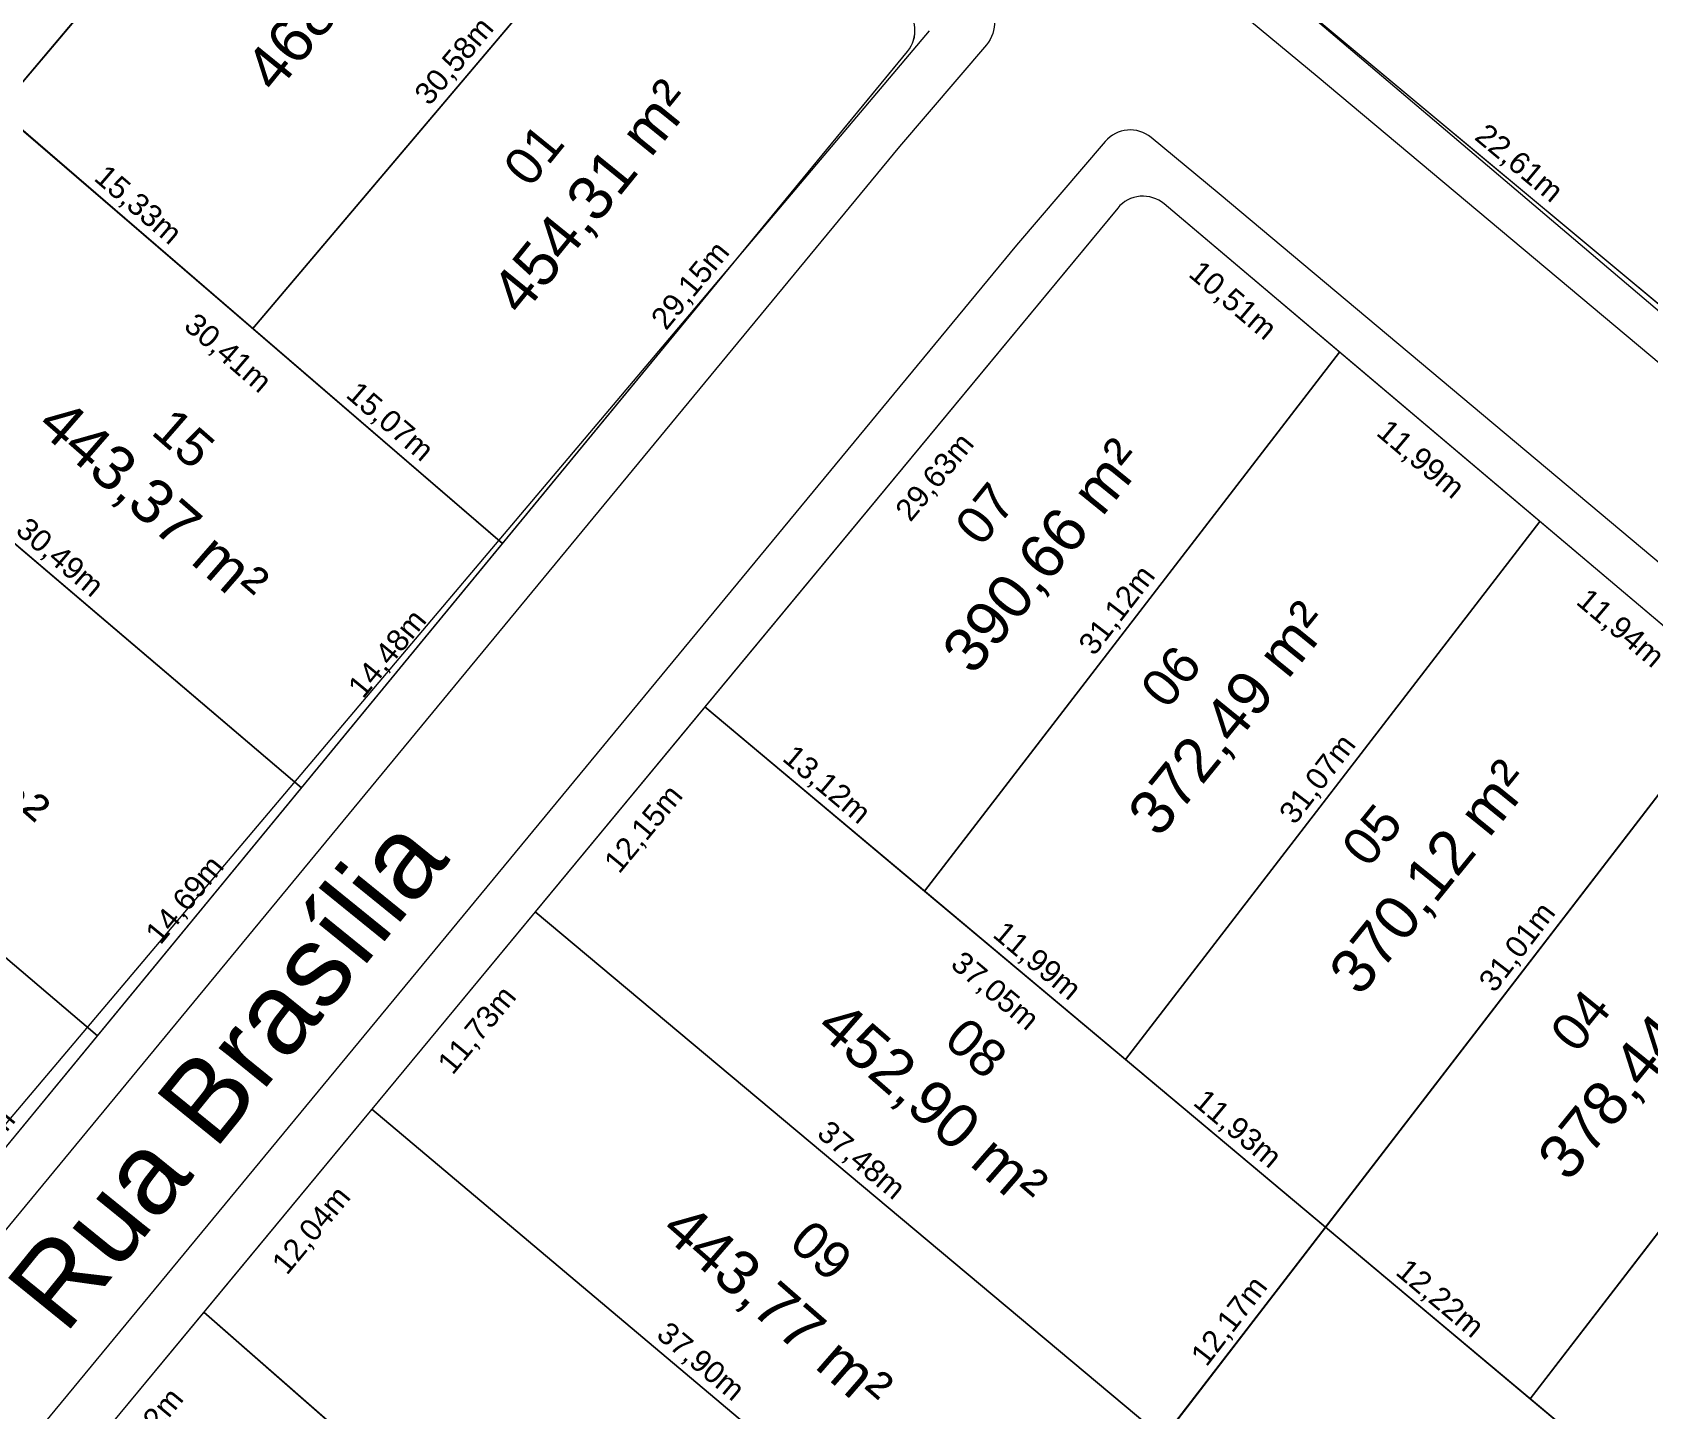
# Model space of a CAD drawing. Header units: metres. Extents: x 3808 to 8215, y 2374 to 6187.
# Drawn here: x 5686.7 to 5760.7, y 3470.9 to 3533.9 of the extents above; entities that cross this region are included whole.
import ezdxf

# ---------------------------------------------------------------- set-up
doc = ezdxf.new("R2010")
doc.units = ezdxf.units.M
for name, color, linetype in [('0 - MEIO FIO 2', 251, 'Continuous'), ('Areas Lotes', 1, 'Continuous'), ('Calçada', 8, 'Continuous'), ('COTAS', 7, 'Continuous'), ('Lote', 7, 'Continuous'), ('Nome das Ruas', 7, 'Continuous'), ('Nº Lote', 7, 'Continuous'), ('quadras', 7, 'Continuous')]:
    doc.layers.add(name, color=color, linetype=linetype)
doc.styles.add('Arial', font='arial.ttf')
doc.dimstyles.new('Copy(2) of ISO-25', dxfattribs={"dimtxt": 1, "dimasz": 2.5, "dimexe": 1.25, "dimexo": 0.625, "dimgap": 0.2, "dimtad": 1, "dimtoh": 1, "dimlfac": 1, "dimzin": 1, "dimtxsty": 'Arial', "dimblk": 'NONE', "dimcen": 0, "dimse1": 1, "dimse2": 1, "dimsd1": 1, "dimsd2": 1, "dimclrt": 256, "dimaunit": 1, "dimadec": 3, "dimazin": 0, "dimtfac": 1, "dimtmove": 0, "dimatfit": 3, "dimldrblk": 'NONE', "dimfxl": 1, "dimtolj": 1, "dimtzin": 0, "dimarcsym": 0})

# ---------------------------------------------------------------- blocks, each defined once
blk = doc.blocks.new('*D7953')
at = {"layer": 'Defpoints', "color": 0, "linetype": 'Continuous', "transparency": 16777216}
for p in [(5745.486, 3534.483), (5762.86, 3520.011), (5762.86, 3520.011)]:
    blk.add_point(p, dxfattribs=at)
at = {"layer": 'COTAS', "linetype": 'Continuous', "lineweight": 5, "transparency": 16777216, "insert": (5754.686, 3527.862), "char_height": 1, "attachment_point": 5, "rotation": 320.2079, "style": 'Arial'}
blk.add_mtext('\\A1;22,61m', dxfattribs=at)
blk = doc.blocks.new('_None')
blk = doc.blocks.new('*D8061')
at = {"layer": 'Defpoints', "color": 0, "linetype": 'Continuous', "transparency": 16777216}
for p in [(5694.568, 3475.36), (5696.317, 3473.912), (5686.966, 3466.176)]:
    blk.add_point(p, dxfattribs=at)
at = {"layer": 'COTAS', "linetype": 'Continuous', "lineweight": 5, "transparency": 16777216, "insert": (5691.899, 3469.831), "char_height": 1, "attachment_point": 5, "rotation": 50.38465, "style": 'Arial'}
blk.add_mtext('\\A1;11,92m', dxfattribs=at)
blk = doc.blocks.new('*D8062')
at = {"layer": 'Defpoints', "color": 0, "linetype": 'Continuous', "transparency": 16777216}
for p in [(5702.248, 3484.638), (5703.996, 3483.19), (5694.568, 3475.36)]:
    blk.add_point(p, dxfattribs=at)
at = {"layer": 'COTAS', "linetype": 'Continuous', "lineweight": 5, "transparency": 16777216, "insert": (5699.54, 3479.062), "char_height": 1, "attachment_point": 5, "rotation": 50.38465, "style": 'Arial'}
blk.add_mtext('\\A1;12,04m', dxfattribs=at)
blk = doc.blocks.new('*D8063')
at = {"layer": 'Defpoints', "color": 0, "linetype": 'Continuous', "transparency": 16777216}
for p in [(5709.727, 3493.674), (5711.476, 3492.227), (5702.248, 3484.638)]:
    blk.add_point(p, dxfattribs=at)
at = {"layer": 'COTAS', "linetype": 'Continuous', "lineweight": 5, "transparency": 16777216, "insert": (5707.119, 3488.219), "char_height": 1, "attachment_point": 5, "rotation": 50.38465, "style": 'Arial'}
blk.add_mtext('\\A1;11,73m', dxfattribs=at)
blk = doc.blocks.new('*D8064')
at = {"layer": 'Defpoints', "color": 0, "linetype": 'Continuous', "transparency": 16777216}
for p in [(5717.478, 3503.038), (5719.226, 3501.59), (5709.727, 3493.674)]:
    blk.add_point(p, dxfattribs=at)
at = {"layer": 'COTAS', "linetype": 'Continuous', "lineweight": 5, "transparency": 16777216, "insert": (5714.734, 3497.419), "char_height": 1, "attachment_point": 5, "rotation": 50.38465, "style": 'Arial'}
blk.add_mtext('\\A1;12,15m', dxfattribs=at)
blk = doc.blocks.new('*D8065')
at = {"layer": 'Defpoints', "color": 0, "linetype": 'Continuous', "transparency": 16777216}
for p in [(5736.369, 3525.861), (5738.118, 3524.414), (5717.478, 3503.038)]:
    blk.add_point(p, dxfattribs=at)
at = {"layer": 'COTAS', "linetype": 'Continuous', "lineweight": 5, "transparency": 16777216, "insert": (5728.055, 3513.513), "char_height": 1, "attachment_point": 5, "rotation": 50.38465, "style": 'Arial'}
blk.add_mtext('\\A1;29,63m', dxfattribs=at)
blk = doc.blocks.new('*D8066')
at = {"layer": 'Defpoints', "color": 0, "linetype": 'Continuous', "transparency": 16777216}
for p in [(5738.493, 3526.05), (5746.516, 3519.267), (5745.088, 3517.578)]:
    blk.add_point(p, dxfattribs=at)
at = {"layer": 'COTAS', "linetype": 'Continuous', "lineweight": 5, "transparency": 16777216, "insert": (5741.594, 3521.582), "char_height": 1, "attachment_point": 5, "rotation": 319.78538, "style": 'Arial'}
blk.add_mtext('\\A1;10,51m', dxfattribs=at)
blk = doc.blocks.new('*D8067')
at = {"layer": 'Defpoints', "color": 0, "linetype": 'Continuous', "transparency": 16777216}
for p in [(5746.516, 3519.267), (5755.674, 3511.524), (5754.246, 3509.835)]:
    blk.add_point(p, dxfattribs=at)
at = {"layer": 'COTAS', "linetype": 'Continuous', "lineweight": 5, "transparency": 16777216, "insert": (5750.184, 3514.318), "char_height": 1, "attachment_point": 5, "rotation": 319.78538, "style": 'Arial'}
blk.add_mtext('\\A1;11,99m', dxfattribs=at)
blk = doc.blocks.new('*D8068')
at = {"layer": 'Defpoints', "color": 0, "linetype": 'Continuous', "transparency": 16777216}
for p in [(5755.674, 3511.524), (5764.789, 3503.817), (5763.361, 3502.128)]:
    blk.add_point(p, dxfattribs=at)
at = {"layer": 'COTAS', "linetype": 'Continuous', "lineweight": 5, "transparency": 16777216, "insert": (5759.321, 3506.593), "char_height": 1, "attachment_point": 5, "rotation": 319.78538, "style": 'Arial'}
blk.add_mtext('\\A1;11,94m', dxfattribs=at)
blk = doc.blocks.new('*D8092')
at = {"layer": 'Defpoints', "color": 0, "linetype": 'Continuous', "transparency": 16777216}
for p in [(5694.568, 3475.36), (5739.447, 3436.043), (5737.925, 3434.306)]:
    blk.add_point(p, dxfattribs=at)
at = {"layer": 'COTAS', "linetype": 'Continuous', "lineweight": 5, "transparency": 16777216, "insert": (5716.013, 3454.566), "char_height": 1, "attachment_point": 5, "rotation": 318.77994, "style": 'Arial'}
blk.add_mtext('\\A1;59,67m', dxfattribs=at)
blk = doc.blocks.new('*D8094')
at = {"layer": 'Defpoints', "color": 0, "linetype": 'Continuous', "transparency": 16777216}
for p in [(5694.568, 3475.36), (5723.423, 3450.081), (5723.423, 3450.081)]:
    blk.add_point(p, dxfattribs=at)
at = {"layer": 'COTAS', "linetype": 'Continuous', "lineweight": 5, "transparency": 16777216, "insert": (5709.523, 3463.323), "char_height": 1, "attachment_point": 5, "rotation": 318.77994, "style": 'Arial'}
blk.add_mtext('\\A1;38,36m', dxfattribs=at)
blk = doc.blocks.new('*D8098')
at = {"layer": 'Defpoints', "color": 0, "linetype": 'Continuous', "transparency": 16777216}
for p in [(5745.871, 3479.242), (5745.871, 3479.242), (5738.45, 3469.602)]:
    blk.add_point(p, dxfattribs=at)
at = {"layer": 'COTAS', "linetype": 'Continuous', "lineweight": 5, "transparency": 16777216, "insert": (5741.526, 3474.911), "char_height": 1, "attachment_point": 5, "rotation": 52.41041, "style": 'Arial'}
blk.add_mtext('\\A1;12,17m', dxfattribs=at)
blk = doc.blocks.new('*D8099')
at = {"layer": 'Defpoints', "color": 0, "linetype": 'Continuous', "transparency": 16777216}
for p in [(5702.248, 3484.638), (5731.232, 3460.226), (5731.232, 3460.226)]:
    blk.add_point(p, dxfattribs=at)
at = {"layer": 'COTAS', "linetype": 'Continuous', "lineweight": 5, "transparency": 16777216, "insert": (5717.256, 3473.045), "char_height": 1, "attachment_point": 5, "rotation": 319.89533, "style": 'Arial'}
blk.add_mtext('\\A1;37,90m', dxfattribs=at)
blk = doc.blocks.new('*D8101')
at = {"layer": 'Defpoints', "color": 0, "linetype": 'Continuous', "transparency": 16777216}
for p in [(5709.727, 3493.674), (5738.45, 3469.602), (5738.45, 3469.602)]:
    blk.add_point(p, dxfattribs=at)
at = {"layer": 'COTAS', "linetype": 'Continuous', "lineweight": 5, "transparency": 16777216, "insert": (5724.603, 3482.252), "char_height": 1, "attachment_point": 5, "rotation": 320.0342, "style": 'Arial'}
blk.add_mtext('\\A1;37,48m', dxfattribs=at)
blk = doc.blocks.new('*D8103')
at = {"layer": 'Defpoints', "color": 0, "linetype": 'Continuous', "transparency": 16777216}
for p in [(5717.478, 3503.038), (5745.871, 3479.242), (5744.398, 3477.485)]:
    blk.add_point(p, dxfattribs=at)
at = {"layer": 'COTAS', "linetype": 'Continuous', "lineweight": 5, "transparency": 16777216, "insert": (5730.716, 3489.997), "char_height": 1, "attachment_point": 5, "rotation": 320.0342, "style": 'Arial'}
blk.add_mtext('\\A1;37,05m', dxfattribs=at)
blk = doc.blocks.new('*D8104')
at = {"layer": 'Defpoints', "color": 0, "linetype": 'Continuous', "transparency": 16777216}
for p in [(5745.871, 3479.242), (5784.833, 3446.588), (5783.436, 3444.921)]:
    blk.add_point(p, dxfattribs=at)
at = {"layer": 'COTAS', "linetype": 'Continuous', "lineweight": 5, "transparency": 16777216, "insert": (5764.469, 3461.861), "char_height": 1, "attachment_point": 5, "rotation": 320.0342, "style": 'Arial'}
blk.add_mtext('\\A1;50,84m', dxfattribs=at)
blk = doc.blocks.new('*D8105')
at = {"layer": 'Defpoints', "color": 0, "linetype": 'Continuous', "transparency": 16777216}
for p in [(5717.478, 3503.038), (5727.534, 3494.61), (5727.534, 3494.61)]:
    blk.add_point(p, dxfattribs=at)
at = {"layer": 'COTAS', "linetype": 'Continuous', "lineweight": 5, "transparency": 16777216, "insert": (5723.02, 3499.437), "char_height": 1, "attachment_point": 5, "rotation": 320.0342, "style": 'Arial'}
blk.add_mtext('\\A1;13,12m', dxfattribs=at)
blk = doc.blocks.new('*D8106')
at = {"layer": 'Defpoints', "color": 0, "linetype": 'Continuous', "transparency": 16777216}
for p in [(5727.534, 3494.61), (5736.724, 3486.908), (5736.724, 3486.908)]:
    blk.add_point(p, dxfattribs=at)
at = {"layer": 'COTAS', "linetype": 'Continuous', "lineweight": 5, "transparency": 16777216, "insert": (5732.643, 3491.373), "char_height": 1, "attachment_point": 5, "rotation": 320.0342, "style": 'Arial'}
blk.add_mtext('\\A1;11,99m', dxfattribs=at)
blk = doc.blocks.new('*D8107')
at = {"layer": 'Defpoints', "color": 0, "linetype": 'Continuous', "transparency": 16777216}
for p in [(5736.724, 3486.908), (5745.871, 3479.242), (5745.871, 3479.242)]:
    blk.add_point(p, dxfattribs=at)
at = {"layer": 'COTAS', "linetype": 'Continuous', "lineweight": 5, "transparency": 16777216, "insert": (5741.812, 3483.689), "char_height": 1, "attachment_point": 5, "rotation": 320.0342, "style": 'Arial'}
blk.add_mtext('\\A1;11,93m', dxfattribs=at)
blk = doc.blocks.new('*D8108')
at = {"layer": 'Defpoints', "color": 0, "linetype": 'Continuous', "transparency": 16777216}
for p in [(5745.871, 3479.242), (5755.239, 3471.39), (5755.239, 3471.39)]:
    blk.add_point(p, dxfattribs=at)
at = {"layer": 'COTAS', "linetype": 'Continuous', "lineweight": 5, "transparency": 16777216, "insert": (5751.069, 3475.93), "char_height": 1, "attachment_point": 5, "rotation": 320.0342, "style": 'Arial'}
blk.add_mtext('\\A1;12,22m', dxfattribs=at)
blk = doc.blocks.new('*D8109')
at = {"layer": 'Defpoints', "color": 0, "linetype": 'Continuous', "transparency": 16777216}
for p in [(5755.239, 3471.39), (5764.37, 3463.738), (5764.37, 3463.738)]:
    blk.add_point(p, dxfattribs=at)
at = {"layer": 'COTAS', "linetype": 'Continuous', "lineweight": 5, "transparency": 16777216, "insert": (5760.319, 3468.178), "char_height": 1, "attachment_point": 5, "rotation": 320.0342, "style": 'Arial'}
blk.add_mtext('\\A1;11,91m', dxfattribs=at)
blk = doc.blocks.new('*D8112')
at = {"layer": 'Defpoints', "color": 0, "linetype": 'Continuous', "transparency": 16777216}
for p in [(5764.789, 3503.817), (5764.789, 3503.817), (5745.871, 3479.242)]:
    blk.add_point(p, dxfattribs=at)
at = {"layer": 'COTAS', "linetype": 'Continuous', "lineweight": 5, "transparency": 16777216, "insert": (5754.695, 3492.018), "char_height": 1, "attachment_point": 5, "rotation": 52.41041, "style": 'Arial'}
blk.add_mtext('\\A1;31,01m', dxfattribs=at)
blk = doc.blocks.new('*D8113')
at = {"layer": 'Defpoints', "color": 0, "linetype": 'Continuous', "transparency": 16777216}
for p in [(5746.516, 3519.267), (5746.516, 3519.267), (5727.534, 3494.61)]:
    blk.add_point(p, dxfattribs=at)
at = {"layer": 'COTAS', "linetype": 'Continuous', "lineweight": 5, "transparency": 16777216, "insert": (5736.39, 3507.427), "char_height": 1, "attachment_point": 5, "rotation": 52.41041, "style": 'Arial'}
blk.add_mtext('\\A1;31,12m', dxfattribs=at)
blk = doc.blocks.new('*D8114')
at = {"layer": 'Defpoints', "color": 0, "linetype": 'Continuous', "transparency": 16777216}
for p in [(5755.674, 3511.524), (5755.674, 3511.524), (5736.724, 3486.908)]:
    blk.add_point(p, dxfattribs=at)
at = {"layer": 'COTAS', "linetype": 'Continuous', "lineweight": 5, "transparency": 16777216, "insert": (5745.564, 3499.704), "char_height": 1, "attachment_point": 5, "rotation": 52.41041, "style": 'Arial'}
blk.add_mtext('\\A1;31,07m', dxfattribs=at)
blk = doc.blocks.new('*D8115')
at = {"layer": 'Defpoints', "color": 0, "linetype": 'Continuous', "transparency": 16777216}
for p in [(5774.125, 3495.923), (5774.125, 3495.923), (5755.239, 3471.39)]:
    blk.add_point(p, dxfattribs=at)
at = {"layer": 'COTAS', "linetype": 'Continuous', "lineweight": 5, "transparency": 16777216, "insert": (5764.047, 3484.145), "char_height": 1, "attachment_point": 5, "rotation": 52.41041, "style": 'Arial'}
blk.add_mtext('\\A1;30,96m', dxfattribs=at)
blk = doc.blocks.new('*D8123')
at = {"layer": 'Defpoints', "color": 0, "linetype": 'Continuous', "transparency": 16777216}
for p in [(5689.706, 3487.993), (5689.706, 3487.993), (5679.967, 3476.156)]:
    blk.add_point(p, dxfattribs=at)
at = {"layer": 'COTAS', "linetype": 'Continuous', "lineweight": 5, "transparency": 16777216, "insert": (5684.218, 3482.584), "char_height": 1, "attachment_point": 5, "rotation": 50.55557, "style": 'Arial'}
blk.add_mtext('\\A1;15,33m', dxfattribs=at)
blk = doc.blocks.new('*D8124')
at = {"layer": 'Defpoints', "color": 0, "linetype": 'Continuous', "transparency": 16777216}
for p in [(5699.038, 3499.337), (5699.038, 3499.337), (5689.706, 3487.993)]:
    blk.add_point(p, dxfattribs=at)
at = {"layer": 'COTAS', "linetype": 'Continuous', "lineweight": 5, "transparency": 16777216, "insert": (5693.753, 3494.174), "char_height": 1, "attachment_point": 5, "rotation": 50.55557, "style": 'Arial'}
blk.add_mtext('\\A1;14,69m', dxfattribs=at)
blk = doc.blocks.new('*D8125')
at = {"layer": 'Defpoints', "color": 0, "linetype": 'Continuous', "transparency": 16777216}
for p in [(5708.235, 3510.516), (5708.235, 3510.516), (5699.038, 3499.337)]:
    blk.add_point(p, dxfattribs=at)
at = {"layer": 'COTAS', "linetype": 'Continuous', "lineweight": 5, "transparency": 16777216, "insert": (5703.018, 3505.435), "char_height": 1, "attachment_point": 5, "rotation": 50.55557, "style": 'Arial'}
blk.add_mtext('\\A1;14,48m', dxfattribs=at)
blk = doc.blocks.new('*D8126')
at = {"layer": 'Defpoints', "color": 0, "linetype": 'Continuous', "transparency": 16777216}
for p in [(5726.754, 3533.025), (5708.235, 3510.516), (5708.235, 3510.516)]:
    blk.add_point(p, dxfattribs=at)
at = {"layer": 'COTAS', "linetype": 'Continuous', "lineweight": 5, "transparency": 16777216, "insert": (5716.876, 3522.279), "char_height": 1, "attachment_point": 5, "rotation": 50.55557, "style": 'Arial'}
blk.add_mtext('\\A1;29,15m', dxfattribs=at)
blk = doc.blocks.new('*D8136')
at = {"layer": 'Defpoints', "color": 0, "linetype": 'Continuous', "transparency": 16777216}
for p in [(5716.563, 3543.697), (5726.572, 3535.117), (5725.158, 3533.468)]:
    blk.add_point(p, dxfattribs=at)
at = {"layer": 'COTAS', "linetype": 'Continuous', "lineweight": 5, "transparency": 16777216, "insert": (5720.675, 3538.367), "char_height": 1, "attachment_point": 5, "rotation": 319.39415, "style": 'Arial'}
blk.add_mtext('\\A1;13,18m', dxfattribs=at)
blk = doc.blocks.new('*D8147')
at = {"layer": 'Defpoints', "color": 0, "linetype": 'Continuous', "transparency": 16777216}
for p in [(5685.188, 3530.352), (5696.81, 3520.349), (5696.81, 3520.349)]:
    blk.add_point(p, dxfattribs=at)
at = {"layer": 'COTAS', "linetype": 'Continuous', "lineweight": 5, "transparency": 16777216, "insert": (5691.522, 3525.957), "char_height": 1, "attachment_point": 5, "rotation": 319.28178, "style": 'Arial'}
blk.add_mtext('\\A1;15,33m', dxfattribs=at)
blk = doc.blocks.new('*D8148')
at = {"layer": 'Defpoints', "color": 0, "linetype": 'Continuous', "transparency": 16777216}
for p in [(5696.81, 3520.349), (5708.235, 3510.516), (5708.235, 3510.516)]:
    blk.add_point(p, dxfattribs=at)
at = {"layer": 'COTAS', "linetype": 'Continuous', "lineweight": 5, "transparency": 16777216, "insert": (5703.045, 3516.039), "char_height": 1, "attachment_point": 5, "rotation": 319.28178, "style": 'Arial'}
blk.add_mtext('\\A1;15,07m', dxfattribs=at)
blk = doc.blocks.new('*D8150')
at = {"layer": 'Defpoints', "color": 0, "linetype": 'Continuous', "transparency": 16777216}
for p in [(5704.922, 3553.677), (5704.922, 3553.677), (5685.188, 3530.352)]:
    blk.add_point(p, dxfattribs=at)
at = {"layer": 'COTAS', "linetype": 'Continuous', "lineweight": 5, "transparency": 16777216, "insert": (5694.443, 3542.532), "char_height": 1, "attachment_point": 5, "rotation": 49.76916, "style": 'Arial'}
blk.add_mtext('\\A1;30,55m', dxfattribs=at)
blk = doc.blocks.new('*D8151')
at = {"layer": 'Defpoints', "color": 0, "linetype": 'Continuous', "transparency": 16777216}
for p in [(5716.563, 3543.697), (5716.563, 3543.697), (5696.81, 3520.349)]:
    blk.add_point(p, dxfattribs=at)
at = {"layer": 'COTAS', "linetype": 'Continuous', "lineweight": 5, "transparency": 16777216, "insert": (5706.075, 3532.54), "char_height": 1, "attachment_point": 5, "rotation": 49.76916, "style": 'Arial'}
blk.add_mtext('\\A1;30,58m', dxfattribs=at)
blk = doc.blocks.new('*D3221')
at = {"layer": 'Defpoints', "color": 0, "linetype": 'Continuous', "transparency": 16777216}
for p in [(5666.414, 3507.808), (5689.706, 3487.993), (5689.706, 3487.993)]:
    blk.add_point(p, dxfattribs=at)
at = {"layer": 'COTAS', "linetype": 'Continuous', "lineweight": 5, "transparency": 16777216, "insert": (5678.579, 3498.511), "char_height": 1, "attachment_point": 5, "rotation": 319.61133, "style": 'Arial'}
blk.add_mtext('\\A1;30,58m', dxfattribs=at)
blk = doc.blocks.new('*D3224')
at = {"layer": 'Defpoints', "color": 0, "linetype": 'Continuous', "transparency": 16777216}
for p in [(5675.813, 3519.095), (5675.813, 3519.095), (5699.038, 3499.337)]:
    blk.add_point(p, dxfattribs=at)
at = {"layer": 'COTAS', "linetype": 'Continuous', "lineweight": 5, "transparency": 16777216, "insert": (5687.945, 3509.826), "char_height": 1, "attachment_point": 5, "rotation": 319.61133, "style": 'Arial'}
blk.add_mtext('\\A1;30,49m', dxfattribs=at)
blk = doc.blocks.new('*D3227')
at = {"layer": 'Defpoints', "color": 0, "linetype": 'Continuous', "transparency": 16777216}
for p in [(5685.188, 3530.352), (5708.235, 3510.516), (5706.629, 3508.649)]:
    blk.add_point(p, dxfattribs=at)
at = {"layer": 'COTAS', "linetype": 'Continuous', "lineweight": 5, "transparency": 16777216, "insert": (5695.628, 3519.174), "char_height": 1, "attachment_point": 5, "rotation": 319.28178, "style": 'Arial'}
blk.add_mtext('\\A1;30,41m', dxfattribs=at)

msp = doc.modelspace()

# ---------------------------------------------------------------- linework, layer by layer
at = {"layer": '0 - MEIO FIO 2', "lineweight": 5}
for p, q in [((5744.501, 3535.258), (5799.336, 3488.702)), ((5727.739, 3533.966), (5683.075, 3481.102))]:
    msp.add_line(p, q, dxfattribs=at)
at = {"layer": 'Calçada', "linetype": 'Continuous', "lineweight": 5}
for p, q in [((5742.486, 3534.377), (5745.491, 3531.897)), ((5745.491, 3531.897), (5807.091, 3480.202)), ((5735.8, 3528.908), (5731.745, 3524.167)), ((5741.014, 3526.516), (5737.894, 3529.09)), ((5802.571, 3474.858), (5741.014, 3526.516)), ((5731.745, 3524.167), (5663.239, 3441.151))]:
    msp.add_line(p, q, dxfattribs=at)
at = {"layer": 'Calçada', "linetype": 'Continuous', "lineweight": 5, "flags": 128}
msp.add_lwpolyline([(5730.18, 3535.456, -0.419384), (5730.365, 3533.324), (5726.385, 3528.67), (5657.901, 3445.68), (5652.422, 3439.397, -0.410605), (5650.32, 3439.24), (5647.145, 3441.94), (5604.985, 3477.382), (5602.055, 3479.974, -0.412334), (5601.919, 3482.084), (5605.286, 3485.94), (5676.906, 3570.347), (5680.472, 3574.828, -0.420523), (5682.604, 3575.048), (5685.907, 3572.301), (5726.258, 3538.692), (5730.18, 3535.456)], format="xyb", dxfattribs=at)
at = {"layer": 'Calçada', "linetype": 'Continuous', "lineweight": 5}
msp.add_arc((5736.94, 3527.933), 1.5, 50.47161, 139.46204, dxfattribs=at)
at = {"layer": 'Lote', "linetype": 'Continuous', "lineweight": 5}
for p, q in [((5685.188, 3530.352), (5704.922, 3553.677)), ((5662.41, 3549.957), (5708.235, 3510.516)), ((5696.81, 3520.349), (5716.563, 3543.697)), ((5699.038, 3499.337), (5652.821, 3538.655)), ((5746.516, 3519.267), (5727.534, 3494.61)), ((5755.674, 3511.524), (5736.724, 3486.908)), ((5689.706, 3487.993), (5668.651, 3505.905)), ((5764.789, 3503.817), (5733.024, 3462.554)), ((5784.833, 3446.588), (5717.478, 3503.038)), ((5774.125, 3495.923), (5755.239, 3471.39)), ((5777.012, 3437.284), (5709.727, 3493.674)), ((5728.986, 3462.119), (5702.248, 3484.638)), ((5694.568, 3475.36), (5760.481, 3417.616))]:
    msp.add_line(p, q, dxfattribs=at)
at = {"layer": 'Lote', "linetype": 'Continuous', "lineweight": 5, "flags": 128}
for points in [[(5704.922, 3553.677), (5693.534, 3563.44), (5673.819, 3540.137), (5685.188, 3530.352)], [(5685.188, 3530.352), (5696.81, 3520.349), (5716.563, 3543.697), (5704.922, 3553.677)], [(5699.038, 3499.337), (5708.235, 3510.516), (5696.81, 3520.349), (5685.188, 3530.352), (5675.813, 3519.095)], [(5727.534, 3494.61), (5736.724, 3486.908), (5755.674, 3511.524), (5746.516, 3519.267)], [(5736.724, 3486.908), (5745.871, 3479.242), (5764.789, 3503.817), (5755.674, 3511.524)], [(5774.125, 3495.923), (5764.789, 3503.817), (5745.871, 3479.242), (5755.239, 3471.39)], [(5738.45, 3469.602), (5745.871, 3479.242), (5717.478, 3503.038), (5709.727, 3493.674)], [(5755.239, 3471.39), (5764.37, 3463.738), (5783.224, 3488.23), (5774.125, 3495.923)], [(5745.871, 3479.242), (5738.45, 3469.602), (5777.012, 3437.284), (5784.833, 3446.588)], [(5731.778, 3426.918), (5739.447, 3436.043), (5694.568, 3475.36), (5686.966, 3466.176)]]:
    msp.add_lwpolyline(points, close=True, dxfattribs=at)
for points in [[(5763.628, 3558.418), (5745.298, 3536.6, 0.415462), (5745.486, 3534.483), (5762.86, 3520.011), (5781.268, 3543.484)], [(5696.81, 3520.349), (5708.235, 3510.516), (5726.754, 3533.025, 0.408289), (5726.572, 3535.117), (5716.563, 3543.697)], [(5746.516, 3519.267), (5738.493, 3526.05, 0.41728), (5736.369, 3525.861), (5717.478, 3503.038), (5727.534, 3494.61)]]:
    msp.add_lwpolyline(points, format="xyb", close=True, dxfattribs=at)
for points in [[(5668.651, 3505.905), (5689.706, 3487.993), (5699.038, 3499.337), (5675.813, 3519.095), (5668.294, 3510.066)], [(5664.534, 3505.551), (5656.413, 3495.8), (5679.967, 3476.156), (5689.706, 3487.993), (5668.651, 3505.905)], [(5733.024, 3462.554), (5738.45, 3469.602), (5709.727, 3493.674), (5702.248, 3484.638), (5728.986, 3462.119)], [(5728.986, 3462.119), (5702.248, 3484.638), (5694.568, 3475.36), (5723.423, 3450.081), (5729.441, 3457.899)]]:
    msp.add_lwpolyline(points, dxfattribs=at)
at = {"layer": 'quadras', "linetype": 'Continuous', "lineweight": 5}
for p, q in [((5745.486, 3534.483), (5811.192, 3479.754)), ((5652.699, 3443.012), (5726.754, 3533.025)), ((5736.369, 3525.861), (5661.631, 3435.567)), ((5803.483, 3471.101), (5738.493, 3526.05))]:
    msp.add_line(p, q, dxfattribs=at)
for centre, start, end in [((5725.595, 3533.978), 320.55557, 49.39415), ((5737.525, 3524.905), 49.78538, 140.38465)]:
    msp.add_arc(centre, 1.5, start, end, dxfattribs=at)

# ---------------------------------------------------------------- texts
at = {"layer": 'Areas Lotes', "color": 1, "lineweight": 5, "style": 'Arial'}
for s, rotation, p in [('468,72 m²', 50.94257, (5697.852, 3531.05)), ('454,31 m²', 50.94257, (5709.107, 3520.858)), ('443,37 m²', 318.90341, (5686.854, 3515.798)), ('390,66 m²', 50.94257, (5729.755, 3504.436)), ('372,49 m²', 50.94257, (5738.249, 3496.997)), ('448,47 m²', 318.90341, (5676.827, 3505.408)), ('370,12 m²', 50.94257, (5747.448, 3489.743)), ('378,44 m²', 50.94257, (5756.988, 3481.258)), ('452,90 m²', 318.90341, (5722.49, 3488.253)), ('443,77 m²', 318.90341, (5715.403, 3478.985))]:
    msp.add_text(s, height=2.0071, rotation=rotation, dxfattribs=at).set_placement(p)
at = {"layer": 'Nome das Ruas', "lineweight": 5, "style": 'Arial'}
msp.add_text('Rua Brasília', height=3.68425, rotation=50.9713, dxfattribs=at).set_placement((5688.215, 3474.275, 190.804))
at = {"layer": 'Nº Lote', "lineweight": 5, "style": 'Arial'}
for s, rotation, p in [('01', 50.94257, (5709.477, 3526.732, 1.156)), ('15', 318.90341, (5692.098, 3515.564, 1.156)), ('07', 50.94257, (5730.126, 3510.311, 1.156)), ('06', 50.94257, (5738.619, 3502.872, 1.156)), ('05', 50.94257, (5747.818, 3495.618, 1.156)), ('04', 50.94257, (5757.359, 3487.133, 1.156)), ('08', 318.90341, (5728.348, 3487.674, 1.156)), ('09', 318.90341, (5721.261, 3478.406, 1.156))]:
    msp.add_text(s, height=1.706, rotation=rotation, dxfattribs=at).set_placement(p)

# ---------------------------------------------------------------- dimensions: what is measured, and where the dimension line sits
at = {"layer": 'COTAS', "linetype": 'Continuous', "lineweight": 5}
for p1, p2, distance, picture, middle in [((5685.188, 3530.352), (5704.922, 3553.677), 0, '*D8150', (5694.443, 3542.532)), ((5696.81, 3520.349), (5716.563, 3543.697), 0, '*D8151', (5706.075, 3532.54)), ((5745.486, 3534.483), (5762.86, 3520.011), 0, '*D7953', (5754.686, 3527.862)), ((5726.754, 3533.025), (5708.235, 3510.516), 0, '*D8126', (5716.876, 3522.279)), ((5685.188, 3530.352), (5696.81, 3520.349), 0, '*D8147', (5691.522, 3525.957)), ((5685.188, 3530.352), (5708.235, 3510.516), -2.462, '*D3227', (5695.628, 3519.174)), ((5738.493, 3526.05), (5746.516, 3519.267), -2.211, '*D8066', (5741.594, 3521.582)), ((5696.81, 3520.349), (5708.235, 3510.516), 0, '*D8148', (5703.045, 3516.039)), ((5699.038, 3499.337), (5675.813, 3519.095), 0, '*D3224', (5687.945, 3509.826)), ((5727.534, 3494.61), (5746.516, 3519.267), 0, '*D8113', (5736.39, 3507.427)), ((5736.724, 3486.908), (5755.674, 3511.524), 0, '*D8114', (5745.564, 3499.704)), ((5699.038, 3499.337), (5708.235, 3510.516), 0, '*D8125', (5703.018, 3505.435)), ((5666.414, 3507.808), (5689.706, 3487.993), 0, '*D3221', (5678.579, 3498.511)), ((5745.871, 3479.242), (5764.789, 3503.817), 0, '*D8112', (5754.695, 3492.018)), ((5717.478, 3503.038), (5745.871, 3479.242), -2.292, '*D8103', (5730.716, 3489.997)), ((5717.478, 3503.038), (5727.534, 3494.61), 0, '*D8105', (5723.02, 3499.437)), ((5689.706, 3487.993), (5699.038, 3499.337), 0, '*D8124', (5693.753, 3494.174)), ((5755.239, 3471.39), (5774.125, 3495.923), 0, '*D8115', (5764.047, 3484.145)), ((5709.727, 3493.674), (5738.45, 3469.602), 0, '*D8101', (5724.603, 3482.252)), ((5679.967, 3476.156), (5689.706, 3487.993), 0, '*D8123', (5684.218, 3482.584)), ((5702.2478, 3484.6378), (5731.2325, 3460.2263), 0, '*D8099', (5717.2561, 3473.0447)), ((5738.45, 3469.602), (5745.871, 3479.242), 0, '*D8098', (5741.526, 3474.911)), ((5745.871, 3479.242), (5784.833, 3446.588), -2.176, '*D8104', (5764.469, 3461.861)), ((5694.568, 3475.36), (5739.447, 3436.043), -2.31, '*D8092', (5716.013, 3454.566)), ((5694.568, 3475.36), (5723.423, 3450.081), 0, '*D8094', (5709.523, 3463.323))]:
    dim = msp.add_aligned_dim(p1=p1, p2=p2, distance=distance, dimstyle='Copy(2) of ISO-25', override={"dimpost": 'm'}, dxfattribs=at)
    dim.commit()
    dim.dimension.update_dxf_attribs({"geometry": picture, "text_midpoint": middle})
for base, p1, p2, angle, picture, middle in [((5725.158, 3533.468), (5716.563, 3543.697), (5726.572, 3535.117), 139.39415, '*D8136', (5720.675, 3538.367)), ((5738.118, 3524.414), (5717.478, 3503.038), (5736.369, 3525.861), 230.38465, '*D8065', (5728.055, 3513.513)), ((5754.246, 3509.835), (5746.516, 3519.267), (5755.674, 3511.524), 139.78538, '*D8067', (5750.184, 3514.318)), ((5763.361, 3502.128), (5755.674, 3511.524), (5764.789, 3503.817), 139.78538, '*D8068', (5759.321, 3506.593)), ((5719.2264, 3501.5902), (5709.7274, 3493.6741), (5717.4777, 3503.0376), 230.38465, '*D8064', (5714.7342, 3497.4192)), ((5736.724, 3486.908), (5727.534, 3494.61), (5736.724, 3486.908), 140.0342, '*D8106', (5732.643, 3491.373)), ((5711.476, 3492.227), (5702.248, 3484.638), (5709.727, 3493.674), 230.38465, '*D8063', (5707.119, 3488.219)), ((5745.871, 3479.242), (5736.724, 3486.908), (5745.871, 3479.242), 140.0342, '*D8107', (5741.812, 3483.689)), ((5703.996, 3483.19), (5694.568, 3475.36), (5702.248, 3484.638), 230.38465, '*D8062', (5699.54, 3479.062)), ((5755.239, 3471.39), (5745.871, 3479.242), (5755.239, 3471.39), 140.0342, '*D8108', (5751.069, 3475.93)), ((5696.317, 3473.912), (5686.966, 3466.176), (5694.568, 3475.36), 230.38465, '*D8061', (5691.899, 3469.831)), ((5764.37, 3463.738), (5755.239, 3471.39), (5764.37, 3463.738), 140.0342, '*D8109', (5760.319, 3468.178))]:
    dim = msp.add_linear_dim(base=base, p1=p1, p2=p2, angle=angle, dimstyle='Copy(2) of ISO-25', override={"dimpost": 'm', "dimtmove": 1}, dxfattribs=at)
    dim.commit()
    dim.dimension.update_dxf_attribs({"geometry": picture, "text_midpoint": middle})

doc.saveas('drawing.dxf')
